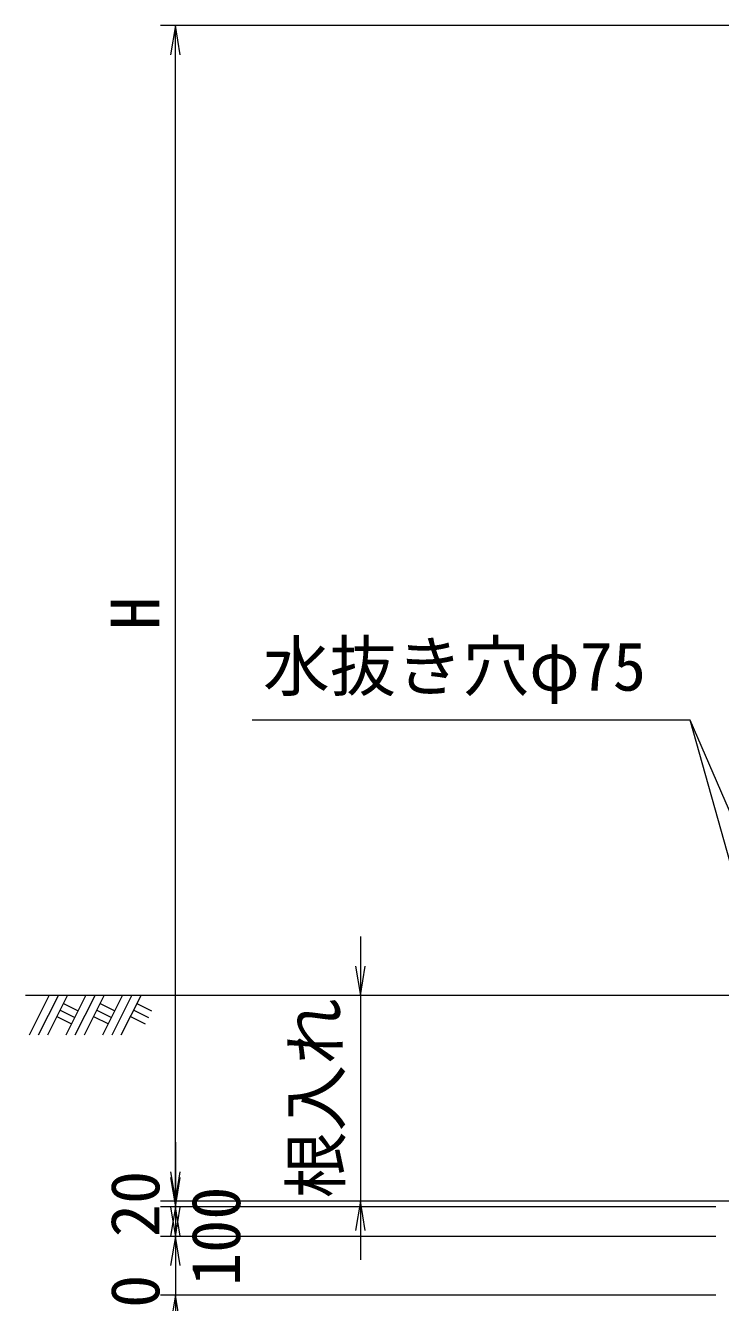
# Model space of a CAD drawing. Units: millimetres at full size. Extents: x 0 to 42050, y 0 to 29700.
# Drawn here: x 23750 to 26116, y 18305 to 22650 of the extents above; entities that cross this region are included whole.
import ezdxf
from ezdxf.enums import TextEntityAlignment as Align

# ---------------------------------------------------------------- set-up
doc = ezdxf.new("R2010")
doc.units = ezdxf.units.MM
doc.header["$LTSCALE"] = 50
for name, color, linetype, lineweight in [('D-STR-DIM', 7, 'Continuous', 13), ('D-STR-STRn', 1, 'Continuous', 13), ('D-STR-TXT', 7, 'Continuous', 13)]:
    doc.layers.add(name, color=color, linetype=linetype, lineweight=lineweight)
doc.styles.add('ＭＳ ゴシック', font='')
doc.styles.get('ＭＳ ゴシック').set_extended_font_data('MS Gothic')

# ---------------------------------------------------------------- blocks, each defined once
blk = doc.blocks.new('open_arrow')
at = {"color": 0, "linetype": 'Continuous', "lineweight": -2}
blk.add_lwpolyline([(7.5, 1.25), (0, 0), (7.5, -1.25)], dxfattribs=at)

msp = doc.modelspace()

# ---------------------------------------------------------------- linework, layer by layer
at = {"layer": 'D-STR-DIM'}
for p, q in [((26200, 22650), (24210, 22650)), ((24260, 18650), (24260, 22650)), ((24890, 19550), (24890, 18450)), ((24260, 18850), (24260, 18430)), ((24260, 18830), (24260, 18330)), ((24260, 18730), (24260, 18130)), ((26200, 18650), (24210, 18650)), ((26200, 18650), (24210, 18650)), ((26200, 18650), (24840, 18650)), ((26100, 18630), (24210, 18630)), ((26100, 18630), (24210, 18630)), ((26100, 18530), (24210, 18530)), ((26100, 18530), (24210, 18530)), ((26100, 18330), (24210, 18330))]:
    msp.add_line(p, q, dxfattribs=at)
at = {"layer": 'D-STR-STRn'}
for p, q in [((26250, 19350), (23750, 19350)), ((23763.18, 19215.14), (23830.61, 19350)), ((23794.43, 19215.14), (23861.86, 19350)), ((23825.68, 19215.14), (23893.11, 19350)), ((23888.18, 19215.14), (23955.61, 19350)), ((23919.43, 19215.14), (23986.86, 19350)), ((23950.68, 19215.14), (24018.11, 19350)), ((24013.18, 19215.14), (24080.61, 19350)), ((24044.43, 19215.14), (24111.86, 19350)), ((24075.68, 19215.14), (24143.11, 19350)), ((23868.11, 19300), (23918.11, 19275)), ((23879.29, 19322.36), (23929.29, 19297.36)), ((23993.11, 19300), (24043.11, 19275)), ((24004.29, 19322.36), (24054.29, 19297.36)), ((24118.11, 19300), (24168.11, 19275)), ((24129.29, 19322.36), (24179.29, 19297.36)), ((23856.93, 19277.64), (23906.93, 19252.64)), ((23981.93, 19277.64), (24031.93, 19252.64)), ((24106.93, 19277.64), (24156.93, 19252.64))]:
    msp.add_line(p, q, dxfattribs=at)
at = {"layer": 'D-STR-TXT'}
for points in [[(26250, 19740), (26210.15, 19831.72), (26012.38, 20286.87), (24521.9, 20286.87)], [(26250, 19440), (26222.98, 19536.28), (26012.38, 20286.87)]]:
    msp.add_lwpolyline(points, dxfattribs=at)

# ---------------------------------------------------------------- block references
at = {"layer": 'D-STR-DIM', "xscale": 13.3, "yscale": 13.3}
for p, rotation in [((24260, 22650), 270), ((24890, 19350), 90), ((24260, 18650), 90), ((24260, 18650), 90), ((24260, 18630), 90), ((24890, 18650), 270), ((24260, 18630), 270), ((24260, 18530), 90), ((24260, 18530), 270), ((24260, 18330), 270)]:
    msp.add_blockref('open_arrow', p, dxfattribs=dict(at, rotation=rotation))

# ---------------------------------------------------------------- texts
at = {"layer": 'D-STR-DIM', "style": 'ＭＳ ゴシック'}
for s, p in [('H', (24122.5, 20650)), ('根入れ', (24737.84, 19000)), ('20', (24122.5, 18640)), ('100', (24397.5, 18530)), ('200', (24122.5, 18230))]:
    msp.add_text(s, height=166.1, rotation=90, dxfattribs=at).set_placement(p, align=Align.MIDDLE_CENTER)
at = {"layer": 'D-STR-TXT', "style": 'ＭＳ ゴシック'}
msp.add_text('水抜き穴φ75', height=166.1, dxfattribs=at).set_placement((25862.38, 20336.87), align=Align.BOTTOM_RIGHT)

doc.saveas('drawing.dxf')
